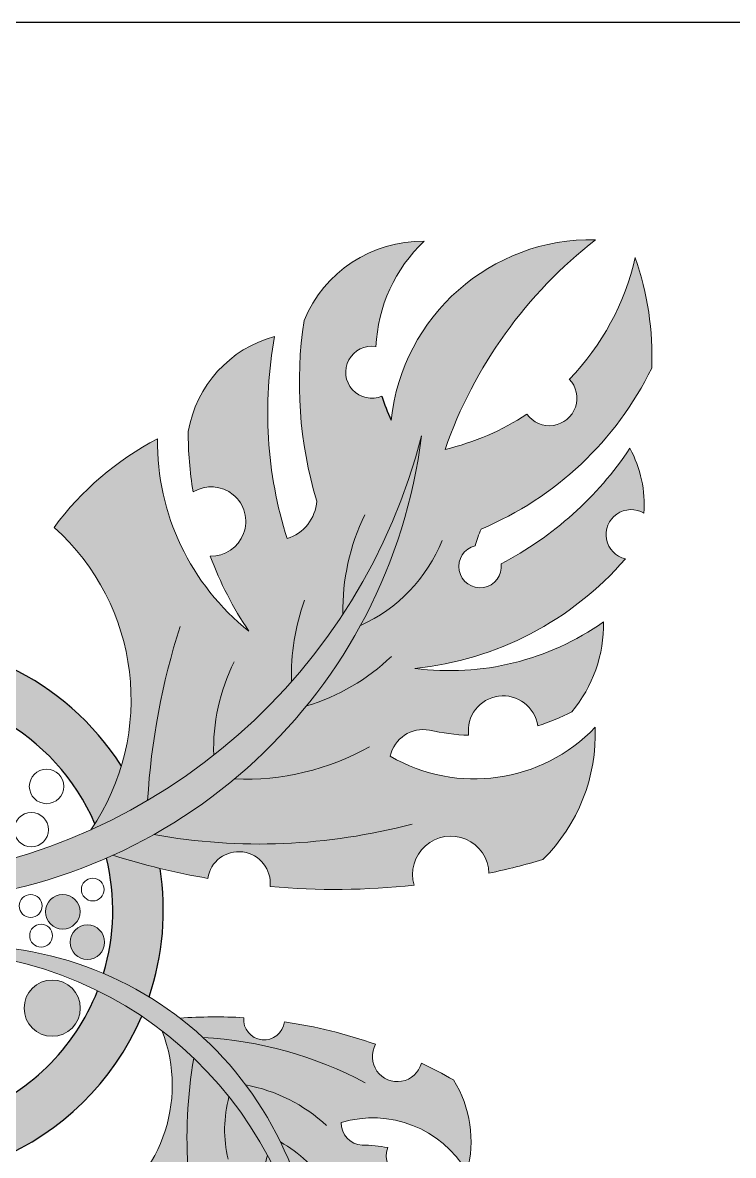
# Model space of a CAD drawing. Header units: inches. Extents: x 9636 to 21597, y -10243 to 557.
# Drawn here: x 14068.4 to 14082.01, y -8242.16 to -8220.47 of the extents above; entities that cross this region are included whole.
import ezdxf

# ---------------------------------------------------------------- set-up
doc = ezdxf.new("R2010")
doc.units = ezdxf.units.IN
doc.header["$MEASUREMENT"] = 0
doc.layers.add('estofado', color=7, linetype='Continuous', lineweight=25)

# ---------------------------------------------------------------- blocks, each defined once
blk = doc.blocks.new('Novo Cashepo')
at = {"layer": 'estofado', "ltscale": 0.1}
h = blk.add_hatch(color=75, dxfattribs=at)
h.set_gradient(color1=(108, 164, 86), color2=(79, 120, 63), one_color=1, tint=0.36, name='CYLINDER')
h.paths.add_polyline_path([(0.28273, 0.42662, -0.314907), (0.26432, 0.38915, -0.122145), (0.21669, 0.55934, 0.291545), (0.16036, 0.46255, 0.043027), (0.17562, 0.41183, -1.339402), (0.20197, 0.36024, 0.060072), (0.24875, 0.30314, -0.231117), (0.1355, 0.45055, 0.11449), (0.06348, 0.35611, -0.376746), (0.15015, 0.10488, 0.228124), (0.36023, 0.50157, -0.2613), (0.17364, 0.08722, 0.033062), (0.25883, 0.08484, -0.981895), (0.31343, 0.08926, 0.048855), (0.43613, 0.1168, -1.138233), (0.49781, 0.14071, 0.018864), (0.54144, 0.16226, 0.208979), (0.56181, 0.28465, -0.346636), (0.39224, 0.22244, -0.42625), (0.42251, 0.25186, 0.04537), (0.45523, 0.2547, -0.994855), (0.51252, 0.27534, 0.044381), (0.53898, 0.29357, 0.18118), (0.54961, 0.37607, -0.18833), (0.39719, 0.30193, 0.191426), (0.55671, 0.43381, -1.174476), (0.56429, 0.4761, 0.140528), (0.5404, 0.52902, -0.125367), (0.45167, 0.40682, -2.245001), (0.42621, 0.41753, -0.031976), (0.42817, 0.43278, 0.181425), (0.54434, 0.60135, 0.094503), (0.51003, 0.69254, -0.138196), (0.47603, 0.57692, -1.074478), (0.44629, 0.53929, -0.088291), (0.38282, 0.49419, -0.144087), (0.47297, 0.70064, 0.388768), (0.33146, 0.50935, -0.041945), (0.3192, 0.52816, -1.340573), (0.30508, 0.56917, -0.196063), (0.32701, 0.66801, 0.307628), (0.23893, 0.57843, 0.111291)])
h = blk.add_hatch(color=35, dxfattribs=at)
h.set_gradient(color1=(166, 115, 84), color2=(109, 75, 55), one_color=1, tint=0.32, name='INVCYLINDER')
h.paths.add_polyline_path([(0.36023, 0.50157, -0.309503), (0.01164, 0.03216, 0.812635), (0.01733, 0.01197, 0.364481)])
h = blk.add_hatch(color=9, dxfattribs=at)
h.set_gradient(color1=(185, 193, 193), color2=(81, 92, 92), one_color=1, tint=0.34, name='CURVED')
h.paths.add_polyline_path([(0.15248, 0.11084, 0.06904), (0.16449, 0.16487, 0.288006), (-0.07875, 0.22256, -0.011646), (-0.08087, 0.19259, -0.009266), (-0.0709, 0.17856, -0.341204)])
h = blk.add_hatch(color=9, dxfattribs=at)
h.set_gradient(color1=(185, 193, 193), color2=(81, 92, 92), one_color=1, tint=0.34, name='CURVED')
h.paths.add_polyline_path([(0.17364, 0.08722, -0.003321), (0.16866, 0.08359, -0.134103), (0.18727, -0.01529, -0.036923), (0.23039, -0.02694, 0.121396), (0.21622, 0.08462, -0.016535)])
h = blk.add_hatch(color=33, dxfattribs=at)
h.set_gradient(color1=(179, 165, 128), color2=(150, 134, 90), one_color=1, tint=0.47)
h.paths.add_polyline_path([(0.15624, 0.02983, 1), (0.12616, 0.02983, 1)])
h = blk.add_hatch(color=33, dxfattribs=at)
h.set_gradient(color1=(179, 165, 128), color2=(150, 134, 90), one_color=1, tint=0.47)
h.paths.add_polyline_path([(0.1828, 0.0084, 1), (0.15272, 0.0084, 1)])
h = blk.add_hatch(color=35, dxfattribs=at)
h.set_gradient(color1=(166, 115, 84), color2=(109, 75, 55), one_color=1, tint=0.32, name='INVCYLINDER')
h.paths.add_polyline_path([(0.43137, -0.28169, 0.456534), (0.05664, -0.01888, 0.529291), (0.05627, -0.02408, -0.387777)])
h = blk.add_hatch(color=75, dxfattribs=at)
h.set_gradient(color1=(108, 164, 86), color2=(154, 193, 138), one_color=1, tint=0.65, name='HEMISPHERICAL')
h.paths.add_polyline_path([(0.41737, -0.09901, -0.346636), (0.53363, -0.11789, 0.208979), (0.50546, -0.04204, 0.018864), (0.47486, -0.03363, -1.138233), (0.43241, -0.02595, 0.048855), (0.35044, -0.02348, -0.981895), (0.31494, -0.0274, 0.033062), (0.26069, -0.03945, -0.2613), (0.43137, -0.28169, 0.228124), (0.24783, -0.05366, -0.376746), (0.22339, -0.22523, 0.11449), (0.28117, -0.2768, -0.231117), (0.33547, -0.16842, 0.060072), (0.31257, -0.21076, -1.339402), (0.30207, -0.24705, 0.043027), (0.29857, -0.28141, 0.291545), (0.3466, -0.33642, -0.122145), (0.35606, -0.22157, -0.314907), (0.37248, -0.24328, 0.111291), (0.3632, -0.3459, 0.307628), (0.43067, -0.39237, -0.196063), (0.40441, -0.33179, -1.340573), (0.40838, -0.30379, -0.041945), (0.41391, -0.29023, 0.388768), (0.52815, -0.39522, -0.144087), (0.44492, -0.27418, -0.088291), (0.49113, -0.29521, -1.074478), (0.51482, -0.31562, -0.138196), (0.55089, -0.38546, 0.094503), (0.56158, -0.32283, 0.181425), (0.46637, -0.22925, -0.031976), (0.46323, -0.21973, -2.245001), (0.4782, -0.20972, -0.125367), (0.55012, -0.277, 0.140528), (0.55888, -0.24016, -1.174476), (0.5488, -0.21402, 0.191426), (0.43036, -0.1493, -0.18833), (0.53712, -0.17793, 0.18118), (0.52011, -0.12642, 0.044381), (0.50092, -0.11802, -0.994855), (0.46168, -0.11188, 0.04537), (0.44038, -0.11411, -0.42625)])
h = blk.add_hatch(color=9, dxfattribs=at)
h.set_gradient(color1=(185, 193, 193), color2=(81, 92, 92), one_color=1, tint=0.34, name='CURVED')
h.paths.add_polyline_path([(0.18532, -0.03113, -0.449638), (-0.05648, -0.18322, 0.000699), (-0.05693, -0.18439, 0.072477), (-0.04075, -0.23187, 0.40511), (0.22762, -0.04483, 0.032975)])
h = blk.add_hatch(color=33, dxfattribs=at)
h.set_gradient(color1=(179, 165, 128), color2=(150, 134, 90), one_color=1, tint=0.47)
h.paths.add_polyline_path([(0.1743, -0.05428, 1), (0.12526, -0.05428, 1)])
at = {"layer": 'estofado', "lineweight": 5, "ltscale": 0.1}
for centre, radius in [((0.1044, 0.13378), 0.01504), ((0.09932, 0.09412), 0.01504), ((0.16268, 0.05429), 0.00994), ((0.1412, 0.02983), 0.01504), ((0.11272, 0.02893), 0.00994), ((0.16776, 0.0084), 0.01504), ((0.12702, 0.00546), 0.00994), ((0.14978, -0.05428), 0.02452)]:
    blk.add_circle(centre, radius, dxfattribs=at)
for centre, radius, start, end in [((0.50663, 0.52775), 0.17614, 101.01864, 185.99657), ((0.77865, 0.44425), 0.39898, 140.01224, 172.80884), ((0.28786, 0.69507), 0.22219, 327.87519, 359.3481), ((0.2881, 0.55699), 0.26005, 9.82075, 31.41506), ((0.34888, 0.55841), 0.11176, 101.28254, 169.67992), ((0.43723, 0.5917), 0.13405, 145.30499, 189.67647), ((0.26161, 0.67188), 0.29139, 304.86133, 345.9935), ((0.59762, 0.5997), 0.35932, 183.39297, 208.79441), ((0.46251, 0.55703), 0.02404, 227.5673, 55.79188), ((0.30604, 0.54657), 0.02263, 92.42917, 305.54486), ((0.26447, 0.46675), 0.10419, 117.29213, 182.3073), ((0.58364, 0.57026), 0.36711, 181.70554, 209.56118), ((0.28786, 0.69507), 0.22219, 295.30162, 315.48399), ((0.25618, 0.64207), 0.30588, 309.72574, 338.30867), ((0.46006, 0.46088), 0.10534, 8.30586, 40.30289), ((0.55709, 0.45556), 0.02176, 70.66312, 269.01306), ((0.46216, 0.52567), 0.30833, 191.81369, 201.6687), ((0.303, 0.24813), 0.26274, 129.60803, 155.73339), ((0.34307, 0.49281), 0.21183, 191.50605, 243.56022), ((0.24672, 0.42105), 0.03643, 298.87893, 8.79724), ((0.31104, 0.56857), 0.2802, 287.90618, 331.25338), ((0.54628, 0.40986), 0.12032, 169.01864, 176.34454), ((0.19644, 0.38994), 0.03021, 280.54891, 133.56856), ((0.50763, 0.37839), 0.18687, 165.94234, 193.41666), ((0.26217, 0.43891), 0.13672, 306.14106, 350.38729), ((0.43412, 0.40072), 0.01858, 115.20095, 19.16168), ((0.37848, 0.53416), 0.23298, 274.60764, 317.27006), ((0.43419, 0.34902), 0.11855, 332.11533, 13.19315), ((-0.03623, 0.18115), 0.20138, 337.74651, 60.32132), ((0.46216, 0.52567), 0.30833, 212.44877, 226.19967), ((0.48243, 0.31392), 0.19365, 172.31369, 193.71194), ((0.22423, 0.40943), 0.18174, 298.69045, 326.02461), ((0.80778, 0.23398), 0.62166, 174.40838, 188.66155), ((0.48393, 0.26487), 0.03045, 20.11085, 199.51976), ((0.42327, 0.43321), 0.18135, 299.48096, 309.64557), ((0.43755, 0.36115), 0.14592, 251.9118, 328.3844), ((0.41159, 0.24676), 0.15492, 326.94293, 14.1578), ((0.40747, 0.23179), 0.17108, 165.54397, 193.80808), ((0.4215, 0.22262), 0.02926, 91.01529, 180.36335), ((0.42327, 0.43321), 0.18135, 269.27539, 280.14965), ((0.22722, 0.39107), 0.21948, 279.49435, 311.55375), ((0.18721, 0.63264), 0.52062, 271.92563, 296.95423), ((0.46542, 0.13276), 0.03335, 13.78654, 208.5822), ((0.23417, 0.72944), 0.64506, 294.12344, 298.44626), ((0.28617, 0.08655), 0.02739, 5.6708, 183.57719), ((0.23417, 0.72944), 0.64506, 277.05757, 288.24531), ((0.23417, 0.72944), 0.64506, 264.61589, 272.19042), ((0.37882, -0.44317), 0.42065, 98.7346, 106.30914), ((0.33265, -0.02512), 0.01786, 187.34783, 5.25423), ((0.37882, -0.44317), 0.42065, 82.67972, 93.86746), ((0.45314, -0.03255), 0.02175, 162.34282, 357.13848), ((0.37882, -0.44317), 0.42065, 72.47876, 76.80159), ((0.33678, -0.387), 0.3395, 73.97079, 98.9994), ((0.43276, -0.11219), 0.10103, 356.76722, 43.98209), ((0.13792, -0.12553), 0.13132, 310.60371, 33.17851), ((0.68486, -0.05504), 0.40539, 182.26348, 196.51665), ((0.33255, -0.22738), 0.14313, 59.37128, 91.43067), ((0.46352, -0.18223), 0.09516, 42.54063, 119.01322), ((0.42827, -0.10312), 0.11156, 177.11694, 205.38106), ((0.43612, -0.09552), 0.01908, 190.56167, 279.90974), ((0.46328, -0.23013), 0.11826, 90.77538, 101.64963), ((0.48132, -0.11485), 0.01986, 171.40527, 350.81418), ((0.3329, -0.23951), 0.11852, 44.90042, 72.23457), ((0.48642, -0.14644), 0.12628, 177.21308, 198.61134)]:
    blk.add_arc(centre, radius, start, end, dxfattribs=at)
at = {"layer": 'estofado', "ltscale": 0.1}
for centre, radius, start, end in [((0.43723, 0.5917), 0.13405, 208.29756, 217.90491), ((-0.00305, 0.00008), 0.235, 44.52479, 108.79156), ((-0.00305, 0.00008), 0.19093, 35.45538, 110.81478), ((-0.00305, 0.00008), 0.19093, 355.38186, 25.9338), ((-0.00305, 0.00008), 0.235, 353.39791, 21.08439), ((-0.00305, 0.00008), 0.19093, 253.74848, 350.59043), ((-0.00305, 0.00008), 0.235, 260.76756, 348.98093)]:
    blk.add_arc(centre, radius, start, end, dxfattribs=at)
at = {"layer": 'estofado', "lineweight": 20, "ltscale": 0.1}
for centre, radius, start, end in [((-0.15691, 0.52147), 0.51752, 289.00664, 357.79635), ((-0.10243, 0.46072), 0.46446, 284.94196, 5.04534), ((0.13009, -0.31272), 0.30288, 5.87968, 103.70049), ((0.10271, -0.35835), 0.33748, 13.12867, 97.90936)]:
    blk.add_arc(centre, radius, start, end, dxfattribs=at)

msp = doc.modelspace()

# ---------------------------------------------------------------- linework, layer by layer
msp.add_lwpolyline([(13654.125, -8962.155), (14311.125, -8962.155), (14311.125, -8220.47), (13654.125, -8220.47), (13654.125, -8684.47)], close=True)

# ---------------------------------------------------------------- block references
at = {"layer": 'estofado', "xscale": 21.95239053027895, "yscale": 21.95239053027895, "zscale": 21.95239053027895, "rotation": 347.8958019619759}
msp.add_blockref('Novo Cashepo', (14065.997, -8237.488), dxfattribs=at)

doc.saveas('drawing.dxf')
